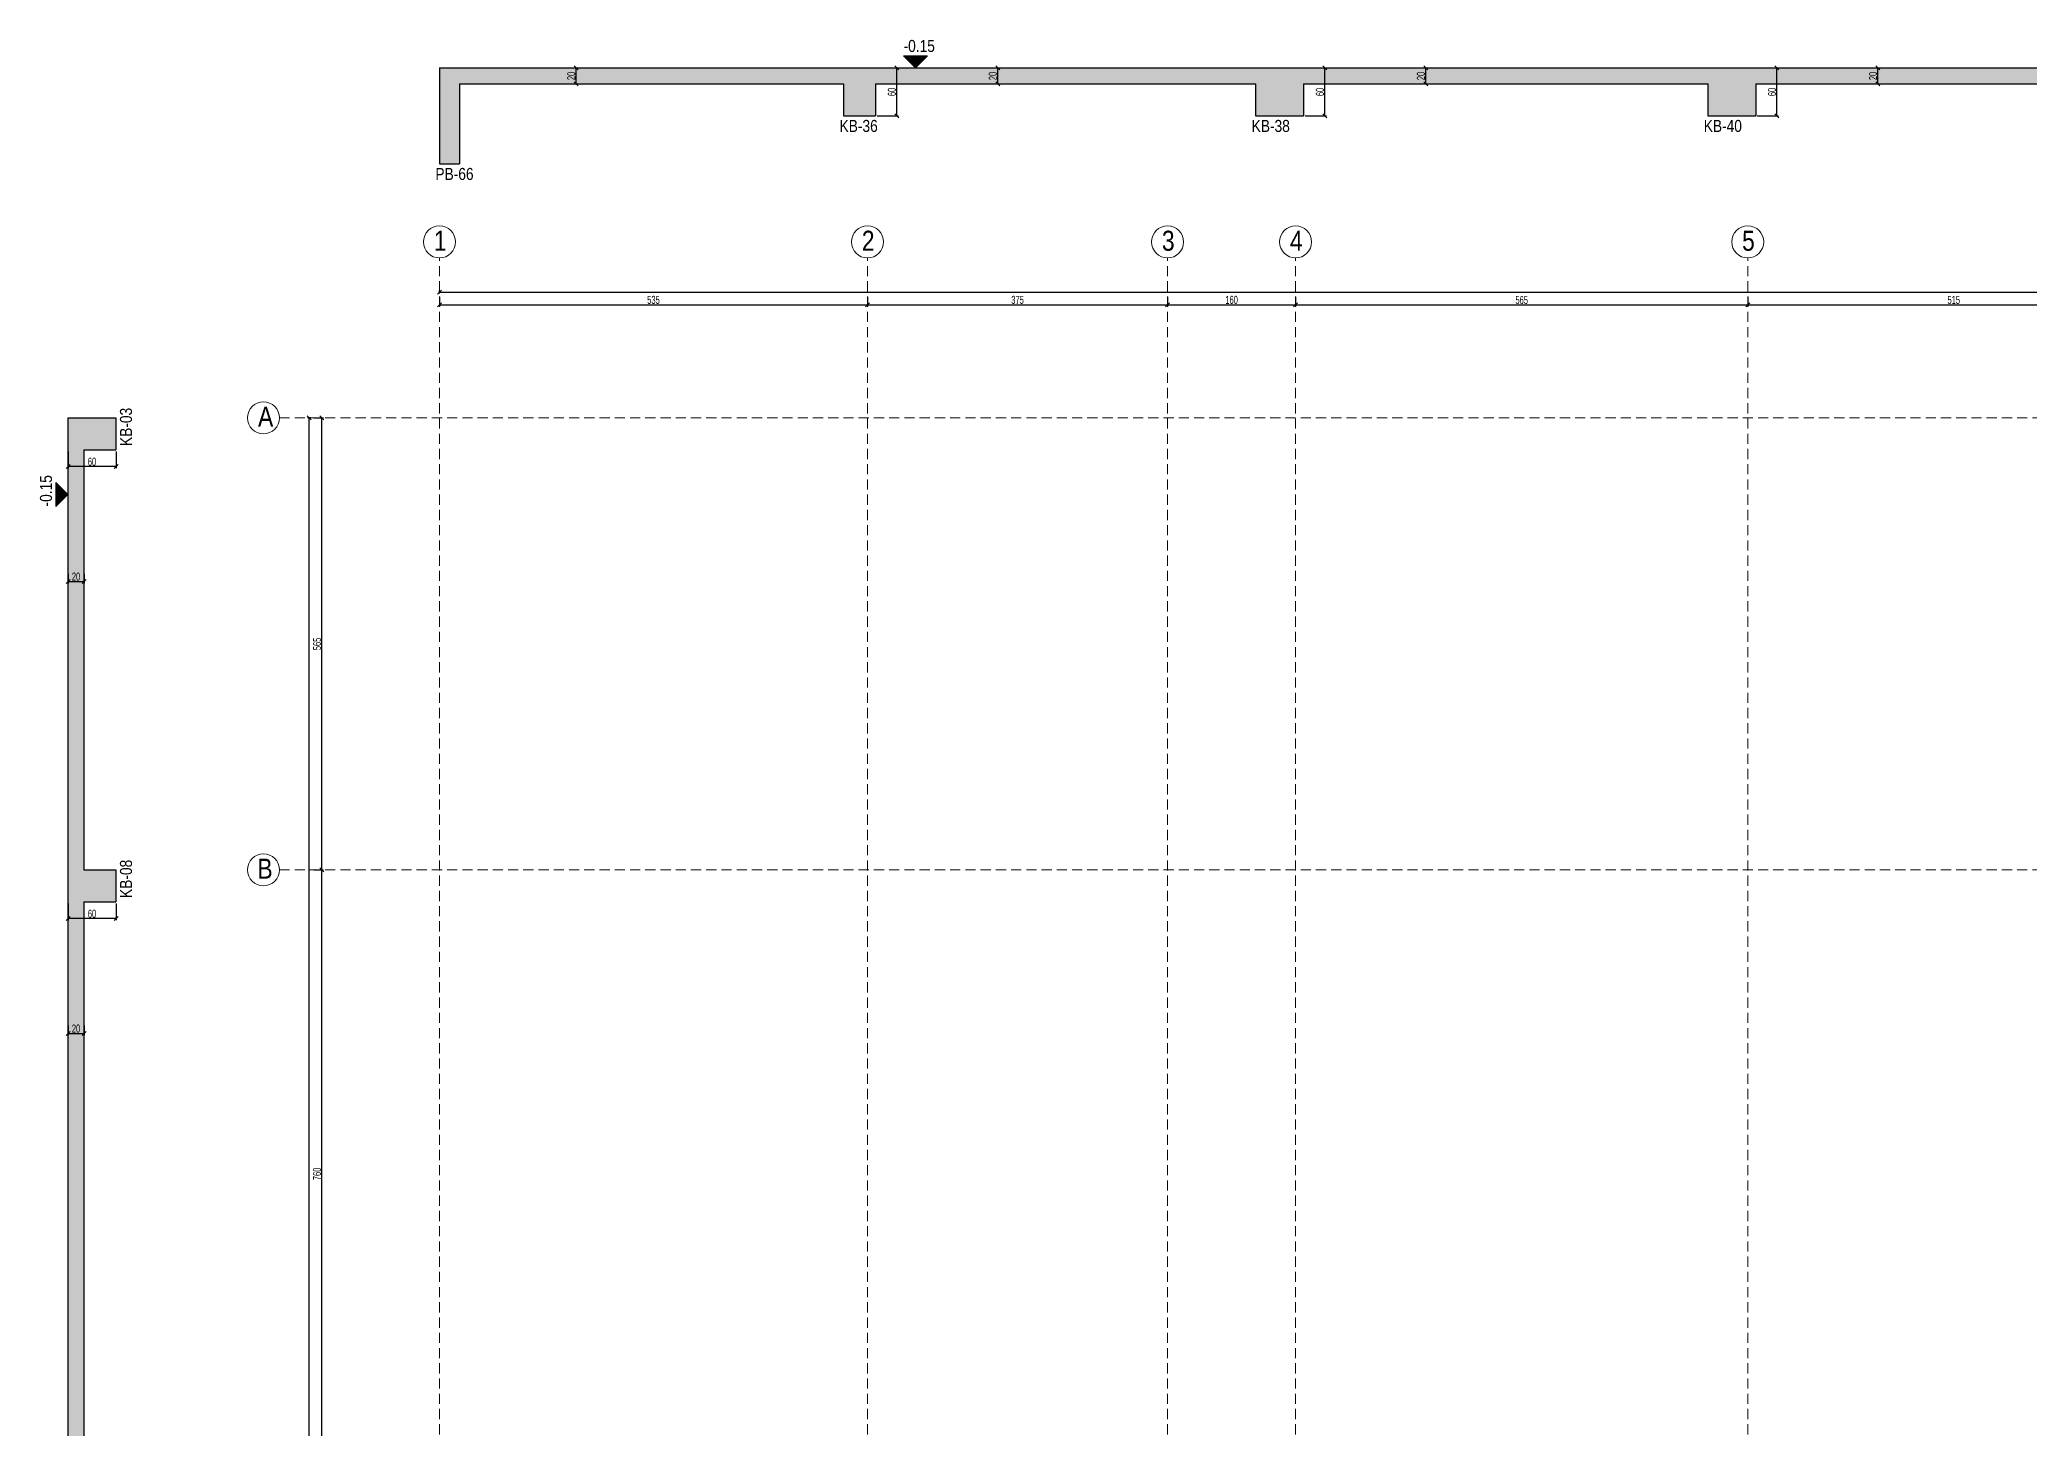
# Model space of a CAD drawing. Header units: millimetres. Extents: x 2532 to 8067, y 819 to 5029.
# Drawn here: x 2532 to 5018, y 3293 to 5029 of the extents above; entities that cross this region are included whole.
import ezdxf

# ---------------------------------------------------------------- set-up
doc = ezdxf.new("R2010")
doc.units = ezdxf.units.MM
doc.linetypes.add('DASHED', pattern=[19.05, 12.7, -6.35])
for name, color, linetype, lineweight in [('AKS BALONU (BEYKENT)', 7, 'Continuous', 20), ('AKS CIZGISI (BEYKENT)', 252, 'DASHED', 20), ('AKS NO (BEYKENT)', 3, 'Continuous', 20), ('AKS OLCU (BEYKENT)', 200, 'Continuous', 20), ('DOSEME SINIRI (BEYKENT)', 2, 'Continuous', 30), ('KIRIS ISMI (BEYKENT)', 40, 'Continuous', 20), ('KOT CIZGI (BEYKENT)', 120, 'Continuous', 20), ('KOT YAZI (BEYKENT)', 7, 'Continuous', 20), ('OLCU (BEYKENT)', 14, 'Continuous', 20), ('PERDE ISMI (BEYKENT)', 240, 'Continuous', 20), ('TARAMA (BEYKENT)', 252, 'Continuous', 25)]:
    doc.layers.add(name, color=color, linetype=linetype, lineweight=lineweight)
doc.styles.add('DSMOLC-50', font='bahnschrift light condensed', dxfattribs={"width": 0.75, "height": 10})
doc.styles.add('KLNOLC-25', font='bahnschrift light condensed', dxfattribs={"width": 0.75, "height": 10})
doc.styles.add('KOT (BEYKENT)', font='')
doc.styles.add('YAZI (BEYKENT)', font='')
doc.styles.get('KOT (BEYKENT)').set_extended_font_data('Bahnschrift Light Condensed')
doc.styles.get('YAZI (BEYKENT)').set_extended_font_data('Bahnschrift Light Condensed')
doc.dimstyles.new('DSMOLC-50', dxfattribs={"dimtxt": 10, "dimasz": 5, "dimexe": 2, "dimexo": 2, "dimgap": 1, "dimtad": 1, "dimdec": 1, "dimrnd": 0.5, "dimzin": 12, "dimdsep": 46, "dimtxsty": 'DSMOLC-50', "dimblk": 'OBLIQUE', "dimblk1": 'OBLIQUE', "dimblk2": 'OBLIQUE', "dimcen": 0, "dimclrt": 7, "dimadec": 0, "dimazin": 0, "dimtfac": 1, "dimtdec": 4, "dimtix": 1, "dimtmove": 2, "dimatfit": 3, "dimfxl": 1, "dimtzin": 0, "dimarcsym": 0})

# ---------------------------------------------------------------- blocks, each defined once
blk = doc.blocks.new('_Oblique')
at = {"color": 0, "linetype": 'ByBlock', "lineweight": -2}
blk.add_line((-0.5, -0.5), (0.5, 0.5), dxfattribs=at)
blk = doc.blocks.new('*D70')
at = {"layer": 'AKS OLCU (BEYKENT)', "color": 0, "lineweight": -2, "transparency": 16777216}
for p, q in [((3031.1, 4707.4), (3031.1, 4695.4)), ((3566.1, 4707.4), (3566.1, 4695.4)), ((3031.1, 4697.4), (3566.1, 4697.4))]:
    blk.add_line(p, q, dxfattribs=at)
at = {"layer": 'DEFPOINTS', "color": 0, "transparency": 16777216}
for p in [(3031.1, 4709.4), (3566.1, 4709.4), (3566.1, 4697.4)]:
    blk.add_point(p, dxfattribs=at)
at = {"layer": 'AKS OLCU (BEYKENT)', "color": 0, "lineweight": -2, "transparency": 16777216, "xscale": 5, "yscale": 5, "zscale": 5, "rotation": 180}
blk.add_blockref('_Oblique', (3031.1, 4697.4), dxfattribs=at)
at = {"layer": 'AKS OLCU (BEYKENT)', "color": 0, "lineweight": -2, "transparency": 16777216, "xscale": 5, "yscale": 5, "zscale": 5}
blk.add_blockref('_Oblique', (3566.1, 4697.4), dxfattribs=at)
at = {"layer": 'AKS OLCU (BEYKENT)', "color": 7, "transparency": 16777216, "insert": (3298.6, 4703.5), "char_height": 10, "attachment_point": 5, "style": 'DSMOLC-50'}
blk.add_mtext('535', dxfattribs=at)
blk = doc.blocks.new('*D71')
at = {"layer": 'AKS OLCU (BEYKENT)', "color": 0, "lineweight": -2, "transparency": 16777216}
for p, q in [((3566.1, 4707.4), (3566.1, 4695.4)), ((3941.1, 4707.4), (3941.1, 4695.4)), ((3566.1, 4697.4), (3941.1, 4697.4))]:
    blk.add_line(p, q, dxfattribs=at)
at = {"layer": 'DEFPOINTS', "color": 0, "transparency": 16777216}
for p in [(3566.1, 4709.4), (3941.1, 4709.4), (3941.1, 4697.4)]:
    blk.add_point(p, dxfattribs=at)
at = {"layer": 'AKS OLCU (BEYKENT)', "color": 0, "lineweight": -2, "transparency": 16777216, "xscale": 5, "yscale": 5, "zscale": 5, "rotation": 180}
blk.add_blockref('_Oblique', (3566.1, 4697.4), dxfattribs=at)
at = {"layer": 'AKS OLCU (BEYKENT)', "color": 0, "lineweight": -2, "transparency": 16777216, "xscale": 5, "yscale": 5, "zscale": 5}
blk.add_blockref('_Oblique', (3941.1, 4697.4), dxfattribs=at)
at = {"layer": 'AKS OLCU (BEYKENT)', "color": 7, "transparency": 16777216, "insert": (3753.6, 4703.5), "char_height": 10, "attachment_point": 5, "style": 'DSMOLC-50'}
blk.add_mtext('375', dxfattribs=at)
blk = doc.blocks.new('*D72')
at = {"layer": 'AKS OLCU (BEYKENT)', "color": 0, "lineweight": -2, "transparency": 16777216}
for p, q in [((3941.1, 4707.4), (3941.1, 4695.4)), ((4101.1, 4707.4), (4101.1, 4695.4)), ((3941.1, 4697.4), (4101.1, 4697.4))]:
    blk.add_line(p, q, dxfattribs=at)
at = {"layer": 'DEFPOINTS', "color": 0, "transparency": 16777216}
for p in [(3941.1, 4709.4), (4101.1, 4709.4), (4101.1, 4697.4)]:
    blk.add_point(p, dxfattribs=at)
at = {"layer": 'AKS OLCU (BEYKENT)', "color": 0, "lineweight": -2, "transparency": 16777216, "xscale": 5, "yscale": 5, "zscale": 5, "rotation": 180}
blk.add_blockref('_Oblique', (3941.1, 4697.4), dxfattribs=at)
at = {"layer": 'AKS OLCU (BEYKENT)', "color": 0, "lineweight": -2, "transparency": 16777216, "xscale": 5, "yscale": 5, "zscale": 5}
blk.add_blockref('_Oblique', (4101.1, 4697.4), dxfattribs=at)
at = {"layer": 'AKS OLCU (BEYKENT)', "color": 7, "transparency": 16777216, "insert": (4021.1, 4703.5), "char_height": 10, "attachment_point": 5, "style": 'DSMOLC-50'}
blk.add_mtext('160', dxfattribs=at)
blk = doc.blocks.new('*D73')
at = {"layer": 'AKS OLCU (BEYKENT)', "color": 0, "lineweight": -2, "transparency": 16777216}
for p, q in [((4101.1, 4707.4), (4101.1, 4695.4)), ((4666.1, 4707.4), (4666.1, 4695.4)), ((4101.1, 4697.4), (4666.1, 4697.4))]:
    blk.add_line(p, q, dxfattribs=at)
at = {"layer": 'DEFPOINTS', "color": 0, "transparency": 16777216}
for p in [(4101.1, 4709.4), (4666.1, 4709.4), (4666.1, 4697.4)]:
    blk.add_point(p, dxfattribs=at)
at = {"layer": 'AKS OLCU (BEYKENT)', "color": 0, "lineweight": -2, "transparency": 16777216, "xscale": 5, "yscale": 5, "zscale": 5, "rotation": 180}
blk.add_blockref('_Oblique', (4101.1, 4697.4), dxfattribs=at)
at = {"layer": 'AKS OLCU (BEYKENT)', "color": 0, "lineweight": -2, "transparency": 16777216, "xscale": 5, "yscale": 5, "zscale": 5}
blk.add_blockref('_Oblique', (4666.1, 4697.4), dxfattribs=at)
at = {"layer": 'AKS OLCU (BEYKENT)', "color": 7, "transparency": 16777216, "insert": (4383.6, 4703.4), "char_height": 10, "attachment_point": 5, "style": 'DSMOLC-50'}
blk.add_mtext('565', dxfattribs=at)
blk = doc.blocks.new('*D74')
at = {"layer": 'AKS OLCU (BEYKENT)', "color": 0, "lineweight": -2, "transparency": 16777216}
for p, q in [((4666.1, 4707.4), (4666.1, 4695.4)), ((5181.1, 4707.4), (5181.1, 4695.4)), ((4666.1, 4697.4), (5181.1, 4697.4))]:
    blk.add_line(p, q, dxfattribs=at)
at = {"layer": 'DEFPOINTS', "color": 0, "transparency": 16777216}
for p in [(4666.1, 4709.4), (5181.1, 4709.4), (5181.1, 4697.4)]:
    blk.add_point(p, dxfattribs=at)
at = {"layer": 'AKS OLCU (BEYKENT)', "color": 0, "lineweight": -2, "transparency": 16777216, "xscale": 5, "yscale": 5, "zscale": 5, "rotation": 180}
blk.add_blockref('_Oblique', (4666.1, 4697.4), dxfattribs=at)
at = {"layer": 'AKS OLCU (BEYKENT)', "color": 0, "lineweight": -2, "transparency": 16777216, "xscale": 5, "yscale": 5, "zscale": 5}
blk.add_blockref('_Oblique', (5181.1, 4697.4), dxfattribs=at)
at = {"layer": 'AKS OLCU (BEYKENT)', "color": 7, "transparency": 16777216, "insert": (4923.6, 4703.4), "char_height": 10, "attachment_point": 5, "style": 'DSMOLC-50'}
blk.add_mtext('515', dxfattribs=at)
blk = doc.blocks.new('*D83')
at = {"layer": 'AKS OLCU (BEYKENT)', "color": 0, "lineweight": -2, "transparency": 16777216}
for p, q in [((3031.1, 4711.4), (3031.1, 4715.4)), ((3031.1, 4713.4), (7801.1, 4713.4)), ((7801.1, 4711.4), (7801.1, 4715.4))]:
    blk.add_line(p, q, dxfattribs=at)
at = {"layer": 'DEFPOINTS', "color": 0, "transparency": 16777216}
for p in [(3031.1, 4709.4), (7801.1, 4713.4), (7801.1, 4709.4)]:
    blk.add_point(p, dxfattribs=at)
at = {"layer": 'AKS OLCU (BEYKENT)', "color": 0, "lineweight": -2, "transparency": 16777216, "xscale": 5, "yscale": 5, "zscale": 5, "rotation": 180}
blk.add_blockref('_Oblique', (3031.1, 4713.4), dxfattribs=at)
at = {"layer": 'AKS OLCU (BEYKENT)', "color": 0, "lineweight": -2, "transparency": 16777216, "xscale": 5, "yscale": 5, "zscale": 5}
blk.add_blockref('_Oblique', (7801.1, 4713.4), dxfattribs=at)
at = {"layer": 'AKS OLCU (BEYKENT)', "color": 7, "transparency": 16777216, "insert": (5416.1, 4719.5), "char_height": 10, "attachment_point": 5, "style": 'DSMOLC-50'}
blk.add_mtext('4770', dxfattribs=at)
blk = doc.blocks.new('*D109')
at = {"layer": 'AKS OLCU (BEYKENT)', "color": 0, "lineweight": -2, "transparency": 16777216}
for p, q in [((2874.3, 3991), (2886.3, 3991)), ((2884.3, 3231), (2884.3, 3991)), ((2874.3, 3231), (2886.3, 3231))]:
    blk.add_line(p, q, dxfattribs=at)
at = {"layer": 'DEFPOINTS', "color": 0, "transparency": 16777216}
for p in [(2872.3, 3991), (2884.3, 3991), (2872.3, 3231)]:
    blk.add_point(p, dxfattribs=at)
at = {"layer": 'AKS OLCU (BEYKENT)', "color": 0, "lineweight": -2, "transparency": 16777216, "xscale": 5, "yscale": 5, "zscale": 5}
for p, rotation in [((2884.3, 3991), 90), ((2884.3, 3231), 270)]:
    blk.add_blockref('_Oblique', p, dxfattribs=dict(at, rotation=rotation))
at = {"layer": 'AKS OLCU (BEYKENT)', "color": 7, "transparency": 16777216, "insert": (2878.2, 3611), "char_height": 10, "attachment_point": 5, "rotation": 90, "style": 'DSMOLC-50'}
blk.add_mtext('760', dxfattribs=at)
blk = doc.blocks.new('*D110')
at = {"layer": 'AKS OLCU (BEYKENT)', "color": 0, "lineweight": -2, "transparency": 16777216}
for p, q in [((2874.3, 4556), (2886.3, 4556)), ((2884.3, 3991), (2884.3, 4556)), ((2874.3, 3991), (2886.3, 3991))]:
    blk.add_line(p, q, dxfattribs=at)
at = {"layer": 'DEFPOINTS', "color": 0, "transparency": 16777216}
for p in [(2872.3, 4556), (2884.3, 4556), (2872.3, 3991)]:
    blk.add_point(p, dxfattribs=at)
at = {"layer": 'AKS OLCU (BEYKENT)', "color": 0, "lineweight": -2, "transparency": 16777216, "xscale": 5, "yscale": 5, "zscale": 5}
for p, rotation in [((2884.3, 4556), 90), ((2884.3, 3991), 270)]:
    blk.add_blockref('_Oblique', p, dxfattribs=dict(at, rotation=rotation))
at = {"layer": 'AKS OLCU (BEYKENT)', "color": 7, "transparency": 16777216, "insert": (2878.2, 4273.5), "char_height": 10, "attachment_point": 5, "rotation": 90, "style": 'DSMOLC-50'}
blk.add_mtext('565', dxfattribs=at)
blk = doc.blocks.new('*D111')
at = {"layer": 'AKS OLCU (BEYKENT)', "color": 0, "lineweight": -2, "transparency": 16777216}
for p, q in [((2870.3, 4556), (2866.3, 4556)), ((2868.3, 1076), (2868.3, 4556)), ((2870.3, 1076), (2866.3, 1076))]:
    blk.add_line(p, q, dxfattribs=at)
at = {"layer": 'DEFPOINTS', "color": 0, "transparency": 16777216}
for p in [(2868.3, 4556), (2872.3, 4556), (2872.3, 1076)]:
    blk.add_point(p, dxfattribs=at)
at = {"layer": 'AKS OLCU (BEYKENT)', "color": 0, "lineweight": -2, "transparency": 16777216, "xscale": 5, "yscale": 5, "zscale": 5}
for p, rotation in [((2868.3, 4556), 90), ((2868.3, 1076), 270)]:
    blk.add_blockref('_Oblique', p, dxfattribs=dict(at, rotation=rotation))
at = {"layer": 'AKS OLCU (BEYKENT)', "color": 7, "transparency": 16777216, "insert": (2862.2, 2816), "char_height": 10, "attachment_point": 5, "rotation": 90, "style": 'DSMOLC-50'}
blk.add_mtext('3480', dxfattribs=at)
blk = doc.blocks.new('*D112')
at = {"layer": 'DEFPOINTS', "color": 0, "transparency": 16777216}
for p in [(3181.5, 4993.5), (3181.5, 4973.5), (3202, 4993.5)]:
    blk.add_point(p, dxfattribs=at)
at = {"layer": 'OLCU (BEYKENT)', "color": 0, "lineweight": -2, "transparency": 16777216}
for p, q in [((3183.5, 4993.5), (3204, 4993.5)), ((3183.5, 4973.5), (3204, 4973.5)), ((3202, 4973.5), (3202, 4993.5))]:
    blk.add_line(p, q, dxfattribs=at)
at = {"layer": 'OLCU (BEYKENT)', "color": 0, "lineweight": -2, "transparency": 16777216, "xscale": 5, "yscale": 5, "zscale": 5}
for p, rotation in [((3202, 4993.5), 90), ((3202, 4973.5), 270)]:
    blk.add_blockref('_Oblique', p, dxfattribs=dict(at, rotation=rotation))
at = {"layer": 'OLCU (BEYKENT)', "color": 7, "lineweight": -3, "transparency": 16777216, "insert": (3195.9, 4983.5), "char_height": 10, "attachment_point": 5, "rotation": 90, "style": 'KLNOLC-25'}
blk.add_mtext('20', dxfattribs=at)
blk = doc.blocks.new('*D113')
at = {"layer": 'DEFPOINTS', "color": 0, "transparency": 16777216}
for p in [(3576.1, 4993.5), (3602.6, 4993.5), (3576.1, 4933.5)]:
    blk.add_point(p, dxfattribs=at)
at = {"layer": 'OLCU (BEYKENT)', "color": 0, "lineweight": -2, "transparency": 16777216}
for p, q in [((3578.1, 4993.5), (3604.6, 4993.5)), ((3602.6, 4933.5), (3602.6, 4993.5)), ((3578.1, 4933.5), (3604.6, 4933.5))]:
    blk.add_line(p, q, dxfattribs=at)
at = {"layer": 'OLCU (BEYKENT)', "color": 0, "lineweight": -2, "transparency": 16777216, "xscale": 5, "yscale": 5, "zscale": 5}
for p, rotation in [((3602.6, 4993.5), 90), ((3602.6, 4933.5), 270)]:
    blk.add_blockref('_Oblique', p, dxfattribs=dict(at, rotation=rotation))
at = {"layer": 'OLCU (BEYKENT)', "color": 7, "lineweight": -3, "transparency": 16777216, "insert": (3596.5, 4963.5), "char_height": 10, "attachment_point": 5, "rotation": 90, "style": 'KLNOLC-25'}
blk.add_mtext('60', dxfattribs=at)
blk = doc.blocks.new('*D114')
at = {"layer": 'DEFPOINTS', "color": 0, "transparency": 16777216}
for p in [(3714.7, 4993.5), (3714.7, 4973.5), (3728.8, 4993.5)]:
    blk.add_point(p, dxfattribs=at)
at = {"layer": 'OLCU (BEYKENT)', "color": 0, "lineweight": -2, "transparency": 16777216}
for p, q in [((3716.7, 4993.5), (3730.8, 4993.5)), ((3716.7, 4973.5), (3730.8, 4973.5)), ((3728.8, 4973.5), (3728.8, 4993.5))]:
    blk.add_line(p, q, dxfattribs=at)
at = {"layer": 'OLCU (BEYKENT)', "color": 0, "lineweight": -2, "transparency": 16777216, "xscale": 5, "yscale": 5, "zscale": 5}
for p, rotation in [((3728.8, 4993.5), 90), ((3728.8, 4973.5), 270)]:
    blk.add_blockref('_Oblique', p, dxfattribs=dict(at, rotation=rotation))
at = {"layer": 'OLCU (BEYKENT)', "color": 7, "lineweight": -3, "transparency": 16777216, "insert": (3722.7, 4983.5), "char_height": 10, "attachment_point": 5, "rotation": 90, "style": 'KLNOLC-25'}
blk.add_mtext('20', dxfattribs=at)
blk = doc.blocks.new('*D115')
at = {"layer": 'DEFPOINTS', "color": 0, "transparency": 16777216}
for p in [(4111.1, 4993.5), (4137.6, 4993.5), (4111.1, 4933.5)]:
    blk.add_point(p, dxfattribs=at)
at = {"layer": 'OLCU (BEYKENT)', "color": 0, "lineweight": -2, "transparency": 16777216}
for p, q in [((4113.1, 4993.5), (4139.6, 4993.5)), ((4137.6, 4933.5), (4137.6, 4993.5)), ((4113.1, 4933.5), (4139.6, 4933.5))]:
    blk.add_line(p, q, dxfattribs=at)
at = {"layer": 'OLCU (BEYKENT)', "color": 0, "lineweight": -2, "transparency": 16777216, "xscale": 5, "yscale": 5, "zscale": 5}
for p, rotation in [((4137.6, 4993.5), 90), ((4137.6, 4933.5), 270)]:
    blk.add_blockref('_Oblique', p, dxfattribs=dict(at, rotation=rotation))
at = {"layer": 'OLCU (BEYKENT)', "color": 7, "lineweight": -3, "transparency": 16777216, "insert": (4131.5, 4963.5), "char_height": 10, "attachment_point": 5, "rotation": 90, "style": 'KLNOLC-25'}
blk.add_mtext('60', dxfattribs=at)
blk = doc.blocks.new('*D116')
at = {"layer": 'DEFPOINTS', "color": 0, "transparency": 16777216}
for p in [(4249.7, 4993.5), (4249.7, 4973.5), (4263.8, 4993.5)]:
    blk.add_point(p, dxfattribs=at)
at = {"layer": 'OLCU (BEYKENT)', "color": 0, "lineweight": -2, "transparency": 16777216}
for p, q in [((4251.7, 4993.5), (4265.8, 4993.5)), ((4251.7, 4973.5), (4265.8, 4973.5)), ((4263.8, 4973.5), (4263.8, 4993.5))]:
    blk.add_line(p, q, dxfattribs=at)
at = {"layer": 'OLCU (BEYKENT)', "color": 0, "lineweight": -2, "transparency": 16777216, "xscale": 5, "yscale": 5, "zscale": 5}
for p, rotation in [((4263.8, 4993.5), 90), ((4263.8, 4973.5), 270)]:
    blk.add_blockref('_Oblique', p, dxfattribs=dict(at, rotation=rotation))
at = {"layer": 'OLCU (BEYKENT)', "color": 7, "lineweight": -3, "transparency": 16777216, "insert": (4257.7, 4983.5), "char_height": 10, "attachment_point": 5, "rotation": 90, "style": 'KLNOLC-25'}
blk.add_mtext('20', dxfattribs=at)
blk = doc.blocks.new('*D117')
at = {"layer": 'DEFPOINTS', "color": 0, "transparency": 16777216}
for p in [(4676.1, 4993.5), (4702.6, 4993.5), (4676.1, 4933.5)]:
    blk.add_point(p, dxfattribs=at)
at = {"layer": 'OLCU (BEYKENT)', "color": 0, "lineweight": -2, "transparency": 16777216}
for p, q in [((4678.1, 4993.5), (4704.6, 4993.5)), ((4702.6, 4933.5), (4702.6, 4993.5)), ((4678.1, 4933.5), (4704.6, 4933.5))]:
    blk.add_line(p, q, dxfattribs=at)
at = {"layer": 'OLCU (BEYKENT)', "color": 0, "lineweight": -2, "transparency": 16777216, "xscale": 5, "yscale": 5, "zscale": 5}
for p, rotation in [((4702.6, 4993.5), 90), ((4702.6, 4933.5), 270)]:
    blk.add_blockref('_Oblique', p, dxfattribs=dict(at, rotation=rotation))
at = {"layer": 'OLCU (BEYKENT)', "color": 7, "lineweight": -3, "transparency": 16777216, "insert": (4696.5, 4963.5), "char_height": 10, "attachment_point": 5, "rotation": 90, "style": 'KLNOLC-25'}
blk.add_mtext('60', dxfattribs=at)
blk = doc.blocks.new('*D118')
at = {"layer": 'DEFPOINTS', "color": 0, "transparency": 16777216}
for p in [(4814.7, 4993.5), (4814.7, 4973.5), (4828.8, 4993.5)]:
    blk.add_point(p, dxfattribs=at)
at = {"layer": 'OLCU (BEYKENT)', "color": 0, "lineweight": -2, "transparency": 16777216}
for p, q in [((4816.7, 4993.5), (4830.8, 4993.5)), ((4816.7, 4973.5), (4830.8, 4973.5)), ((4828.8, 4973.5), (4828.8, 4993.5))]:
    blk.add_line(p, q, dxfattribs=at)
at = {"layer": 'OLCU (BEYKENT)', "color": 0, "lineweight": -2, "transparency": 16777216, "xscale": 5, "yscale": 5, "zscale": 5}
for p, rotation in [((4828.8, 4993.5), 90), ((4828.8, 4973.5), 270)]:
    blk.add_blockref('_Oblique', p, dxfattribs=dict(at, rotation=rotation))
at = {"layer": 'OLCU (BEYKENT)', "color": 7, "lineweight": -3, "transparency": 16777216, "insert": (4822.7, 4983.5), "char_height": 10, "attachment_point": 5, "rotation": 90, "style": 'KLNOLC-25'}
blk.add_mtext('20', dxfattribs=at)
blk = doc.blocks.new('*D128')
at = {"layer": 'DEFPOINTS', "color": 0, "transparency": 16777216}
for p in [(2566.9, 4516), (2626.9, 4516), (2566.9, 4495.1)]:
    blk.add_point(p, dxfattribs=at)
at = {"layer": 'OLCU (BEYKENT)', "color": 0, "lineweight": -2, "transparency": 16777216}
for p, q in [((2566.9, 4514), (2566.9, 4493.1)), ((2626.9, 4514), (2626.9, 4493.1)), ((2626.9, 4495.1), (2566.9, 4495.1))]:
    blk.add_line(p, q, dxfattribs=at)
at = {"layer": 'OLCU (BEYKENT)', "color": 0, "lineweight": -2, "transparency": 16777216, "xscale": 5, "yscale": 5, "zscale": 5, "rotation": 180}
blk.add_blockref('_Oblique', (2566.9, 4495.1), dxfattribs=at)
at = {"layer": 'OLCU (BEYKENT)', "color": 0, "lineweight": -2, "transparency": 16777216, "xscale": 5, "yscale": 5, "zscale": 5}
blk.add_blockref('_Oblique', (2626.9, 4495.1), dxfattribs=at)
at = {"layer": 'OLCU (BEYKENT)', "color": 7, "lineweight": -3, "transparency": 16777216, "insert": (2596.9, 4501.2), "char_height": 10, "attachment_point": 5, "style": 'KLNOLC-25'}
blk.add_mtext('60', dxfattribs=at)
blk = doc.blocks.new('*D129')
at = {"layer": 'DEFPOINTS', "color": 0, "transparency": 16777216}
for p in [(2566.9, 4363.3), (2586.9, 4363.3), (2586.9, 4351.5)]:
    blk.add_point(p, dxfattribs=at)
at = {"layer": 'OLCU (BEYKENT)', "color": 0, "lineweight": -2, "transparency": 16777216}
for p, q in [((2566.9, 4361.3), (2566.9, 4349.5)), ((2566.9, 4351.5), (2586.9, 4351.5)), ((2586.9, 4361.3), (2586.9, 4349.5))]:
    blk.add_line(p, q, dxfattribs=at)
at = {"layer": 'OLCU (BEYKENT)', "color": 0, "lineweight": -2, "transparency": 16777216, "xscale": 5, "yscale": 5, "zscale": 5, "rotation": 180}
blk.add_blockref('_Oblique', (2566.9, 4351.5), dxfattribs=at)
at = {"layer": 'OLCU (BEYKENT)', "color": 0, "lineweight": -2, "transparency": 16777216, "xscale": 5, "yscale": 5, "zscale": 5}
blk.add_blockref('_Oblique', (2586.9, 4351.5), dxfattribs=at)
at = {"layer": 'OLCU (BEYKENT)', "color": 7, "lineweight": -3, "transparency": 16777216, "insert": (2576.9, 4357.6), "char_height": 10, "attachment_point": 5, "style": 'KLNOLC-25'}
blk.add_mtext('20', dxfattribs=at)
blk = doc.blocks.new('*D130')
at = {"layer": 'DEFPOINTS', "color": 0, "transparency": 16777216}
for p in [(2566.9, 3951), (2566.9, 3930.1), (2626.9, 3951)]:
    blk.add_point(p, dxfattribs=at)
at = {"layer": 'OLCU (BEYKENT)', "color": 0, "lineweight": -2, "transparency": 16777216}
for p, q in [((2566.9, 3949), (2566.9, 3928.1)), ((2626.9, 3930.1), (2566.9, 3930.1)), ((2626.9, 3949), (2626.9, 3928.1))]:
    blk.add_line(p, q, dxfattribs=at)
at = {"layer": 'OLCU (BEYKENT)', "color": 0, "lineweight": -2, "transparency": 16777216, "xscale": 5, "yscale": 5, "zscale": 5, "rotation": 180}
blk.add_blockref('_Oblique', (2566.9, 3930.1), dxfattribs=at)
at = {"layer": 'OLCU (BEYKENT)', "color": 0, "lineweight": -2, "transparency": 16777216, "xscale": 5, "yscale": 5, "zscale": 5}
blk.add_blockref('_Oblique', (2626.9, 3930.1), dxfattribs=at)
at = {"layer": 'OLCU (BEYKENT)', "color": 7, "lineweight": -3, "transparency": 16777216, "insert": (2596.9, 3936.2), "char_height": 10, "attachment_point": 5, "style": 'KLNOLC-25'}
blk.add_mtext('60', dxfattribs=at)
blk = doc.blocks.new('*D131')
at = {"layer": 'DEFPOINTS', "color": 0, "transparency": 16777216}
for p in [(2566.9, 3798.3), (2586.9, 3798.3), (2586.9, 3786.5)]:
    blk.add_point(p, dxfattribs=at)
at = {"layer": 'OLCU (BEYKENT)', "color": 0, "lineweight": -2, "transparency": 16777216}
for p, q in [((2566.9, 3796.3), (2566.9, 3784.5)), ((2566.9, 3786.5), (2586.9, 3786.5)), ((2586.9, 3796.3), (2586.9, 3784.5))]:
    blk.add_line(p, q, dxfattribs=at)
at = {"layer": 'OLCU (BEYKENT)', "color": 0, "lineweight": -2, "transparency": 16777216, "xscale": 5, "yscale": 5, "zscale": 5, "rotation": 180}
blk.add_blockref('_Oblique', (2566.9, 3786.5), dxfattribs=at)
at = {"layer": 'OLCU (BEYKENT)', "color": 0, "lineweight": -2, "transparency": 16777216, "xscale": 5, "yscale": 5, "zscale": 5}
blk.add_blockref('_Oblique', (2586.9, 3786.5), dxfattribs=at)
at = {"layer": 'OLCU (BEYKENT)', "color": 7, "lineweight": -3, "transparency": 16777216, "insert": (2576.9, 3792.6), "char_height": 10, "attachment_point": 5, "style": 'KLNOLC-25'}
blk.add_mtext('20', dxfattribs=at)

msp = doc.modelspace()

# ---------------------------------------------------------------- hatches: boundary and pattern name
at = {"layer": 'KOT CIZGI (BEYKENT)'}
for points in [[(3611.12, 5008.49), (3626.12, 4993.49), (3641.12, 5008.49)], [(2551.86, 4445.31), (2566.86, 4460.31), (2551.86, 4475.31)]]:
    msp.add_hatch(color=256, dxfattribs=at).paths.add_polyline_path(points)
at = {"layer": 'TARAMA (BEYKENT)', "lineweight": -3}
h = msp.add_hatch(dxfattribs=at)
h.set_pattern_fill('ANSI33', color=256)
h.set_pattern_definition([(45, (1551.565, 334.067), (-4.490128, 4.490128), []), (45, (1556.055, 334.067), (-4.490128, 4.490128), [3.175, -1.5875])])
h.paths.add_polyline_path([(3056.08, 4973.49), (3536.12, 4973.49), (3536.12, 4933.49), (3576.12, 4933.49), (3576.12, 4973.49), (4051.12, 4973.49), (4051.12, 4933.49), (4111.12, 4933.49), (4111.12, 4973.49), (4616.12, 4973.49), (4616.12, 4933.49), (4676.12, 4933.49), (4676.12, 4973.49), (5181.05, 4973.49), (5181.05, 4933.49), (5221.12, 4933.49), (5221.12, 4973.49), (5826.12, 4973.49), (5826.12, 4933.49), (5886.12, 4933.49), (5886.12, 4973.49), (6386.12, 4973.49), (6386.12, 4933.49), (6426.12, 4933.49), (6426.12, 4973.49), (6991.12, 4973.49), (6991.12, 4933.49), (7051.12, 4933.49), (7051.12, 4973.49), (7771.22, 4973.49), (7771.22, 4933.49), (7801.14, 4933.49), (7801.14, 4993.49), (3056.12, 4993.49), (3031.02, 4993.49), (3031.02, 4873.49), (3056.08, 4873.49)])
h = msp.add_hatch(dxfattribs=at)
h.set_pattern_fill('ANSI33', color=256)
h.set_pattern_definition([(45, (1640.8744, 462.183), (-4.490128, 4.490128), []), (45, (1645.3645, 462.183), (-4.490128, 4.490128), [3.175, -1.5875])])
h.paths.add_polyline_path([(2626.86, 1736.01), (2586.86, 1736.01), (2586.86, 2411.01), (2626.86, 2411.01), (2626.86, 2471.01), (2586.86, 2471.01), (2586.86, 3171.01), (2626.86, 3171.01), (2626.86, 3231.01), (2586.86, 3231.01), (2586.86, 3951.01), (2626.86, 3951.01), (2626.86, 3991.01), (2586.86, 3991.01), (2586.86, 4516.01), (2626.86, 4516.01), (2626.86, 4556.01), (2566.86, 4556.01), (2566.86, 4516.11), (2566.86, 3951.01), (2566.86, 3231.01), (2566.86, 3191.11), (2566.86, 2411.01), (2566.86, 1736.01), (2566.86, 1696.01), (2626.86, 1696.01)])

# ---------------------------------------------------------------- linework, layer by layer
at = {"layer": 'AKS BALONU (BEYKENT)'}
for centre in [(3031.12, 4776.01), (3566.12, 4776.01), (3941.12, 4776.01), (4101.12, 4776.01), (4666.12, 4776.01), (2811.12, 4556.01), (2811.12, 3991.01)]:
    msp.add_circle(centre, 20, dxfattribs=at)
at = {"layer": 'AKS CIZGISI (BEYKENT)'}
for p, q in [((3031.12, 866.01), (3031.12, 4756.01)), ((3566.12, 866.01), (3566.12, 4756.01)), ((3941.12, 866.01), (3941.12, 4756.01)), ((4101.12, 866.01), (4101.12, 4756.01)), ((4666.12, 866.01), (4666.12, 4756.01)), ((2831.12, 4556.01), (8016.12, 4556.01)), ((2831.12, 3991.01), (8016.12, 3991.01))]:
    msp.add_line(p, q, dxfattribs=at)
at = {"layer": 'DOSEME SINIRI (BEYKENT)'}
for p, q in [((3031.02, 4993.49), (3056.08, 4993.49)), ((3031.02, 4993.49), (3031.02, 4873.49)), ((3056.08, 4973.49), (3056.08, 4873.49)), ((3056.12, 4993.49), (7801.14, 4993.49)), ((3056.12, 4973.49), (3536.12, 4973.49)), ((3536.12, 4973.49), (3536.12, 4933.49)), ((3576.12, 4973.49), (3576.12, 4933.49)), ((3576.12, 4973.49), (4051.12, 4973.49)), ((4051.12, 4973.49), (4051.12, 4933.49)), ((4111.12, 4973.49), (4111.12, 4933.49)), ((4111.12, 4973.49), (4616.12, 4973.49)), ((4616.12, 4973.49), (4616.12, 4933.49)), ((4676.12, 4973.49), (4676.12, 4933.49)), ((4676.12, 4973.49), (5181.05, 4973.49)), ((3536.12, 4933.49), (3576.12, 4933.49)), ((4051.12, 4933.49), (4111.12, 4933.49)), ((4616.12, 4933.49), (4676.12, 4933.49)), ((3031.02, 4873.49), (3056.08, 4873.49)), ((2566.86, 4556.11), (2566.86, 4516.11)), ((2566.86, 4556.01), (2626.86, 4556.01)), ((2566.86, 4556.01), (2566.86, 3951.01)), ((2626.86, 4556.01), (2626.86, 4516.01)), ((2586.86, 4516.01), (2626.86, 4516.01)), ((2586.86, 4516.01), (2586.86, 3991.01)), ((2566.86, 3991.11), (2566.86, 3951.11)), ((2586.86, 3991.01), (2626.86, 3991.01)), ((2626.86, 3991.01), (2626.86, 3951.01)), ((2566.86, 3951.01), (2566.86, 3231.01)), ((2586.86, 3951.01), (2626.86, 3951.01)), ((2586.86, 3951.01), (2586.86, 3231.01))]:
    msp.add_line(p, q, dxfattribs=at)
at = {"layer": 'KOT CIZGI (BEYKENT)'}
for p, q in [((3611.12, 5008.49), (3641.12, 5008.49)), ((3626.12, 4993.49), (3611.12, 5008.49)), ((3626.12, 4993.49), (3641.12, 5008.49)), ((3606.12, 4993.49), (3646.12, 4993.49)), ((2551.86, 4445.31), (2551.86, 4475.31)), ((2566.86, 4460.31), (2551.86, 4475.31)), ((2566.86, 4440.31), (2566.86, 4480.31)), ((2566.86, 4460.31), (2551.86, 4445.31))]:
    msp.add_line(p, q, dxfattribs=at)

# ---------------------------------------------------------------- texts
at = {"layer": 'AKS NO (BEYKENT)', "style": 'YAZI (BEYKENT)'}
for s, p in [('1', (3024.02, 4765.01)), ('2', (3558.98, 4765.01)), ('3', (3933.98, 4765.01)), ('4', (4093.98, 4765.01)), ('5', (4659.04, 4765.01)), ('A', (2804.33, 4545.01)), ('B', (2803.52, 3980.01))]:
    msp.add_text(s, height=25, dxfattribs=at).set_placement(p)
at = {"layer": 'KIRIS ISMI (BEYKENT)', "style": 'YAZI (BEYKENT)'}
for s, p in [('KB-36', (3531.12, 4913.49)), ('KB-38', (4046.12, 4913.49)), ('KB-40', (4611.12, 4913.49))]:
    msp.add_text(s, height=15, dxfattribs=at).set_placement(p)
for s, p in [('KB-03', (2646.86, 4520.89)), ('KB-08', (2646.86, 3955.91))]:
    msp.add_text(s, height=15, rotation=90, dxfattribs=at).set_placement(p)
at = {"layer": 'KOT YAZI (BEYKENT)', "style": 'KOT (BEYKENT)'}
msp.add_text('-0.15', height=15, dxfattribs=at).set_placement((3611.12, 5013.49))
msp.add_text('-0.15', height=15, rotation=90, dxfattribs=at).set_placement((2546.86, 4445.31))
at = {"layer": 'PERDE ISMI (BEYKENT)', "style": 'YAZI (BEYKENT)'}
msp.add_text('PB-66', height=15, dxfattribs=at).set_placement((3026.02, 4853.49))

# ---------------------------------------------------------------- dimensions: what is measured, and where the dimension line sits
at = {"layer": 'AKS OLCU (BEYKENT)'}
for base, p1, p2, picture, middle in [((7801.12, 4713.37), (3031.12, 4709.37), (7801.12, 4709.37), '*D83', (5416.12, 4719.48)), ((3566.12, 4697.37), (3031.12, 4709.37), (3566.12, 4709.37), '*D70', (3298.62, 4703.48)), ((3941.12, 4697.37), (3566.12, 4709.37), (3941.12, 4709.37), '*D71', (3753.62, 4703.48)), ((4101.12, 4697.37), (3941.12, 4709.37), (4101.12, 4709.37), '*D72', (4021.12, 4703.48)), ((4666.12, 4697.37), (4101.12, 4709.37), (4666.12, 4709.37), '*D73', (4383.62, 4703.42)), ((5181.12, 4697.37), (4666.12, 4709.37), (5181.12, 4709.37), '*D74', (4923.62, 4703.42))]:
    dim = msp.add_linear_dim(base=base, p1=p1, p2=p2, dimstyle='DSMOLC-50', dxfattribs=at)
    dim.commit()
    dim.dimension.update_dxf_attribs({"geometry": picture, "text_midpoint": middle})
for base, p1, p2, picture, middle in [((2868.25, 4556.01), (2872.25, 1076.01), (2872.25, 4556.01), '*D111', (2862.15, 2816.01)), ((2884.25, 4556.01), (2872.25, 3991.01), (2872.25, 4556.01), '*D110', (2878.2, 4273.51)), ((2884.25, 3991.01), (2872.25, 3231.01), (2872.25, 3991.01), '*D109', (2878.15, 3611.01))]:
    dim = msp.add_linear_dim(base=base, p1=p1, p2=p2, angle=90, dimstyle='DSMOLC-50', dxfattribs=at)
    dim.commit()
    dim.dimension.update_dxf_attribs({"geometry": picture, "text_midpoint": middle})
at = {"layer": 'OLCU (BEYKENT)', "lineweight": -3}
for base, p1, p2, picture, middle in [((3202, 4993.49), (3181.47, 4973.49), (3181.47, 4993.49), '*D112', (3195.9, 4983.49)), ((3602.61, 4993.49), (3576.12, 4933.49), (3576.12, 4993.49), '*D113', (3596.51, 4963.49)), ((3728.81, 4993.49), (3714.72, 4973.49), (3714.72, 4993.49), '*D114', (3722.7, 4983.49)), ((4137.61, 4993.49), (4111.12, 4933.49), (4111.12, 4993.49), '*D115', (4131.51, 4963.49)), ((4263.81, 4993.49), (4249.72, 4973.49), (4249.72, 4993.49), '*D116', (4257.71, 4983.49)), ((4702.61, 4993.49), (4676.12, 4933.49), (4676.12, 4993.49), '*D117', (4696.51, 4963.49)), ((4828.81, 4993.49), (4814.72, 4973.49), (4814.72, 4993.49), '*D118', (4822.71, 4983.49))]:
    dim = msp.add_linear_dim(base=base, p1=p1, p2=p2, angle=90, dimstyle='DSMOLC-50', override={"dimtxsty": 'KLNOLC-25'}, dxfattribs=at)
    dim.commit()
    dim.dimension.update_dxf_attribs({"geometry": picture, "text_midpoint": middle})
for base, p1, p2, picture, middle in [((2566.86, 4495.09), (2626.86, 4516.01), (2566.86, 4516.01), '*D128', (2596.86, 4501.19)), ((2586.86, 4351.53), (2566.86, 4363.28), (2586.86, 4363.28), '*D129', (2576.86, 4357.63)), ((2566.86, 3930.09), (2626.86, 3951.01), (2566.86, 3951.01), '*D130', (2596.86, 3936.19)), ((2586.86, 3786.53), (2566.86, 3798.28), (2586.86, 3798.28), '*D131', (2576.86, 3792.63))]:
    dim = msp.add_linear_dim(base=base, p1=p1, p2=p2, dimstyle='DSMOLC-50', override={"dimtxsty": 'KLNOLC-25'}, dxfattribs=at)
    dim.commit()
    dim.dimension.update_dxf_attribs({"geometry": picture, "text_midpoint": middle})

doc.saveas('drawing.dxf')
